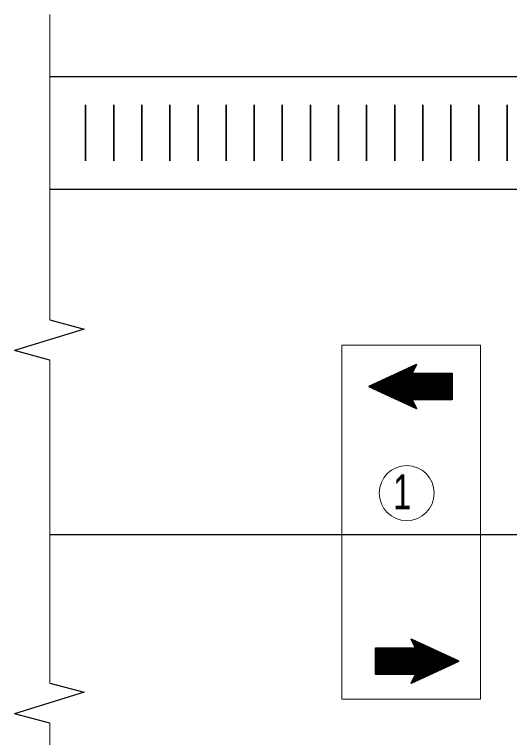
# Model space of a CAD drawing. Extents: x 290 to 799, y -237 to 274.
# Drawn here: x 478.63 to 499.78, y 173.11 to 203.98 of the extents above; entities that cross this region are included whole.
import ezdxf

# ---------------------------------------------------------------- set-up
doc = ezdxf.new("R2010")
doc.units = 0
doc.header["$LTSCALE"] = 0.52
doc.layers.add('1', color=7, linetype='Continuous', lineweight=13)
doc.layers.add('36', color=7, linetype='Continuous', lineweight=35)

msp = doc.modelspace()

# ---------------------------------------------------------------- linework, layer by layer
at = {"layer": '1'}
for p, q in [((480.1462, 190.9433), (480.1462, 203.9828)), ((480.1462, 175.4337), (480.1462, 189.229)), ((480.1462, 173.7193), (480.1462, 153.7252))]:
    msp.add_line(p, q, dxfattribs=at)
at = {"layer": '1', "lineweight": 25}
for p, q in [((480.1462, 189.229), (478.6347, 189.6323)), ((495.7683, 188.9528), (495.6688, 188.9528)), ((495.7783, 188.9719), (495.7104, 188.9719)), ((495.7864, 188.9873), (495.7438, 188.9873)), ((495.7945, 189.0027), (495.7773, 189.0027)), ((495.604, 188.6398), (494.9888, 188.6398)), ((495.6121, 188.6553), (495.0221, 188.6553)), ((495.6201, 188.6706), (495.0556, 188.6706)), ((495.6282, 188.6859), (495.0888, 188.6859)), ((495.6373, 188.7033), (495.1264, 188.7033)), ((495.6463, 188.7205), (495.1639, 188.7205)), ((495.6564, 188.7397), (495.2058, 188.7397)), ((495.6665, 188.7588), (495.2473, 188.7588)), ((495.6746, 188.7743), (495.2808, 188.7743)), ((495.6827, 188.7896), (495.3143, 188.7896)), ((495.6907, 188.8049), (495.3476, 188.8049)), ((495.6988, 188.8203), (495.3809, 188.8203)), ((495.7068, 188.8356), (495.4143, 188.8356)), ((495.7159, 188.8529), (495.4518, 188.8529)), ((495.724, 188.8683), (495.4852, 188.8683)), ((495.7321, 188.8836), (495.5186, 188.8836)), ((495.7401, 188.899), (495.5519, 188.899)), ((495.7491, 188.9163), (495.5896, 188.9163)), ((495.7582, 188.9335), (495.627, 188.9335)), ((497.3377, 188.6398), (495.9413, 188.6398)), ((497.3351, 188.3328), (494.3213, 188.3328)), ((497.3352, 188.3481), (494.3547, 188.3481)), ((497.3353, 188.3635), (494.3881, 188.3635)), ((497.3354, 188.3788), (494.4214, 188.3788)), ((497.3356, 188.3943), (494.4548, 188.3943)), ((497.3358, 188.4095), (494.4882, 188.4095)), ((497.3358, 188.4268), (494.5258, 188.4268)), ((497.336, 188.4422), (494.5591, 188.4422)), ((497.3361, 188.4575), (494.5925, 188.4575)), ((497.3363, 188.4728), (494.6258, 188.4728)), ((497.3363, 188.4902), (494.6634, 188.4902)), ((497.3365, 188.5074), (494.7008, 188.5074)), ((497.3367, 188.5266), (494.7426, 188.5266)), ((497.3368, 188.5458), (494.7843, 188.5458)), ((497.337, 188.5612), (494.8178, 188.5612)), ((497.3371, 188.5765), (494.8512, 188.5765)), ((497.3373, 188.5918), (494.8845, 188.5918)), ((497.3374, 188.6073), (494.9179, 188.6073)), ((497.3375, 188.6226), (494.9513, 188.6226)), ((497.3331, 188.1005), (493.8166, 188.1005)), ((497.3329, 188.0813), (493.8303, 188.0813)), ((497.3333, 188.1198), (493.8582, 188.1198)), ((497.3328, 188.064), (493.867, 188.064)), ((497.3333, 188.1351), (493.8916, 188.1351)), ((497.3326, 188.0468), (493.9039, 188.0468)), ((497.3335, 188.1505), (493.9251, 188.1505)), ((497.3325, 188.0314), (493.9366, 188.0314)), ((497.3336, 188.1658), (493.9583, 188.1658)), ((497.3338, 188.1812), (493.9918, 188.1812)), ((497.3338, 188.1965), (494.0251, 188.1965)), ((497.3341, 188.2138), (494.0628, 188.2138)), ((497.3342, 188.2291), (494.096, 188.2291)), ((497.3343, 188.2445), (494.1294, 188.2445)), ((497.3344, 188.2598), (494.1628, 188.2598)), ((497.3346, 188.2771), (494.2003, 188.2771)), ((497.3348, 188.2943), (494.2378, 188.2943)), ((497.3348, 188.3136), (494.2796, 188.3136)), ((497.3323, 188.016), (493.9693, 188.016)), ((497.3322, 188.0008), (494.002, 188.0008)), ((497.3321, 187.9834), (494.0388, 187.9834)), ((497.3319, 187.9681), (494.0716, 187.9681)), ((497.3318, 187.9528), (494.1043, 187.9528)), ((497.3317, 187.9374), (494.137, 187.9374)), ((497.3316, 187.922), (494.1698, 187.922)), ((497.3314, 187.9067), (494.2026, 187.9067)), ((497.3313, 187.8875), (494.2433, 187.8875)), ((497.3311, 187.8683), (494.2843, 187.8683)), ((497.3309, 187.851), (494.3211, 187.851)), ((497.3308, 187.8338), (494.358, 187.8338)), ((497.3307, 187.8184), (494.3907, 187.8184)), ((497.3305, 187.803), (494.4234, 187.803)), ((497.3303, 187.7877), (494.4561, 187.7877)), ((497.3303, 187.7704), (494.4929, 187.7704)), ((497.3301, 187.755), (494.5256, 187.755)), ((497.33, 187.7397), (494.5583, 187.7397)), ((497.3298, 187.7243), (494.5911, 187.7243)), ((497.3298, 187.709), (494.6238, 187.709)), ((497.3296, 187.6936), (494.6566, 187.6936)), ((497.3294, 187.6744), (494.6974, 187.6744)), ((497.3293, 187.6553), (494.7384, 187.6553)), ((497.3291, 187.638), (494.7752, 187.638)), ((497.329, 187.6207), (494.8121, 187.6207)), ((497.3288, 187.6053), (494.8448, 187.6053)), ((497.3287, 187.59), (494.8775, 187.59)), ((497.3286, 187.5747), (494.9102, 187.5747)), ((497.3284, 187.5573), (494.947, 187.5573)), ((495.8179, 187.542), (494.9797, 187.542)), ((495.6369, 187.5267), (495.0124, 187.5267)), ((495.6431, 187.5113), (495.0451, 187.5113)), ((495.6492, 187.4959), (495.0778, 187.4959)), ((495.6553, 187.4805), (495.1107, 187.4805)), ((495.6631, 187.4614), (495.1516, 187.4614)), ((495.6708, 187.4422), (495.1925, 187.4422)), ((495.6777, 187.4249), (495.2293, 187.4249)), ((495.6846, 187.4076), (495.2661, 187.4076)), ((495.6907, 187.3923), (495.2988, 187.3923)), ((495.6968, 187.3769), (495.3316, 187.3769)), ((495.703, 187.3616), (495.3643, 187.3616)), ((495.7099, 187.3443), (495.4011, 187.3443)), ((495.7161, 187.329), (495.4338, 187.329)), ((495.7222, 187.3136), (495.4666, 187.3136)), ((495.7283, 187.2983), (495.4992, 187.2983)), ((495.7345, 187.2829), (495.532, 187.2829)), ((495.7406, 187.2675), (495.5648, 187.2675)), ((495.7483, 187.2483), (495.6056, 187.2483)), ((495.756, 187.2291), (495.6466, 187.2291)), ((495.7628, 187.2118), (495.6833, 187.2118)), ((495.7698, 187.1946), (495.7203, 187.1946)), ((495.7759, 187.1793), (495.7528, 187.1793)), ((495.6096, 177.2862), (495.6327, 177.2862)), ((495.6157, 177.2708), (495.6653, 177.2708)), ((495.6227, 177.2536), (495.7022, 177.2536)), ((495.6295, 177.2363), (495.7389, 177.2363)), ((495.6372, 177.2171), (495.7799, 177.2171)), ((494.0571, 176.9081), (496.4385, 176.9081)), ((495.5676, 176.9234), (496.4058, 176.9234)), ((495.6449, 177.1979), (495.8208, 177.1979)), ((495.651, 177.1825), (495.8535, 177.1825)), ((495.6572, 177.1672), (495.8863, 177.1672)), ((495.6633, 177.1518), (495.9189, 177.1518)), ((495.6694, 177.1364), (495.9518, 177.1364)), ((495.6756, 177.1212), (495.9844, 177.1212)), ((495.6825, 177.1038), (496.0213, 177.1038)), ((495.6887, 177.0885), (496.0539, 177.0885)), ((495.6948, 177.0732), (496.0867, 177.0732)), ((495.7009, 177.0578), (496.1194, 177.0578)), ((495.7078, 177.0405), (496.1563, 177.0405)), ((495.7148, 177.0233), (496.193, 177.0233)), ((495.7224, 177.004), (496.2339, 177.004)), ((495.7302, 176.9849), (496.2748, 176.9849)), ((495.7363, 176.9695), (496.3077, 176.9695)), ((495.7424, 176.9542), (496.3404, 176.9542)), ((495.7486, 176.9388), (496.3731, 176.9388)), ((494.0544, 176.5972), (497.1012, 176.5972)), ((494.0546, 176.6144), (497.0644, 176.6144)), ((494.0547, 176.6317), (497.0275, 176.6317)), ((494.0548, 176.647), (496.9948, 176.647)), ((494.055, 176.6624), (496.9621, 176.6624)), ((494.0552, 176.6778), (496.9294, 176.6778)), ((494.0553, 176.695), (496.8926, 176.695)), ((494.0554, 176.7104), (496.8599, 176.7104)), ((494.0555, 176.7258), (496.8272, 176.7258)), ((494.0557, 176.7411), (496.7944, 176.7411)), ((494.0558, 176.7564), (496.7617, 176.7564)), ((494.0559, 176.7718), (496.7289, 176.7718)), ((494.0561, 176.791), (496.6881, 176.791)), ((494.0563, 176.8102), (496.6471, 176.8102)), ((494.0564, 176.8274), (496.6103, 176.8274)), ((494.0565, 176.8448), (496.5734, 176.8448)), ((494.0567, 176.8601), (496.5408, 176.8601)), ((494.0568, 176.8754), (496.508, 176.8754)), ((494.0569, 176.8908), (496.4753, 176.8908)), ((494.0519, 176.2997), (497.4272, 176.2997)), ((494.052, 176.3149), (497.4604, 176.3149)), ((494.0522, 176.3303), (497.4939, 176.3303)), ((494.0523, 176.3457), (497.5273, 176.3457)), ((494.0524, 176.3649), (497.5689, 176.3649)), ((494.0526, 176.3842), (497.5553, 176.3842)), ((494.0528, 176.4014), (497.5185, 176.4014)), ((494.0529, 176.4187), (497.4816, 176.4187)), ((494.053, 176.434), (497.4489, 176.434)), ((494.0532, 176.4494), (497.4162, 176.4494)), ((494.0533, 176.4647), (497.3835, 176.4647)), ((494.0534, 176.482), (497.3467, 176.482)), ((494.0536, 176.4973), (497.3139, 176.4973)), ((494.0537, 176.5127), (497.2812, 176.5127)), ((494.0538, 176.528), (497.2485, 176.528)), ((494.0539, 176.5434), (497.2158, 176.5434)), ((494.0541, 176.5588), (497.1829, 176.5588)), ((494.0543, 176.5779), (497.1422, 176.5779)), ((494.0493, 175.9926), (496.7597, 175.9926)), ((494.0494, 176.0079), (496.793, 176.0079)), ((494.0495, 176.0233), (496.8264, 176.0233)), ((494.0497, 176.0386), (496.8598, 176.0386)), ((494.0498, 176.0559), (496.8973, 176.0559)), ((494.0499, 176.0712), (496.9307, 176.0712)), ((494.0501, 176.0866), (496.9641, 176.0866)), ((494.0502, 176.1019), (496.9974, 176.1019)), ((494.0503, 176.1173), (497.0308, 176.1173)), ((494.0504, 176.1327), (497.0642, 176.1327)), ((494.0507, 176.1518), (497.1059, 176.1518)), ((494.0508, 176.1711), (497.1477, 176.1711)), ((494.0509, 176.1883), (497.1852, 176.1883)), ((494.0511, 176.2057), (497.2228, 176.2057)), ((494.0512, 176.2209), (497.2561, 176.2209)), ((494.0513, 176.2363), (497.2895, 176.2363)), ((494.0514, 176.2517), (497.3228, 176.2517)), ((494.0517, 176.2689), (497.3604, 176.2689)), ((494.0518, 176.2843), (497.3937, 176.2843)), ((494.0478, 175.8256), (495.4442, 175.8256)), ((494.048, 175.8428), (496.4343, 175.8428)), ((494.0481, 175.8582), (496.4676, 175.8582)), ((494.0483, 175.8736), (496.501, 175.8736)), ((494.0484, 175.8889), (496.5343, 175.8889)), ((494.0485, 175.9043), (496.5678, 175.9043)), ((494.0487, 175.9197), (496.6012, 175.9197)), ((494.0488, 175.9388), (496.6429, 175.9388)), ((494.049, 175.958), (496.6847, 175.958)), ((494.0492, 175.9753), (496.7221, 175.9753)), ((495.7028, 175.6758), (496.0713, 175.6758)), ((495.7109, 175.6912), (496.1047, 175.6912)), ((495.719, 175.7066), (496.1382, 175.7066)), ((495.7291, 175.7258), (496.1798, 175.7258)), ((495.7392, 175.7449), (496.2216, 175.7449)), ((495.7482, 175.7622), (496.2591, 175.7622)), ((495.7573, 175.7795), (496.2967, 175.7795)), ((495.7654, 175.7948), (496.3299, 175.7948)), ((495.7734, 175.8102), (496.3634, 175.8102)), ((495.7815, 175.8256), (496.3967, 175.8256)), ((495.591, 175.4628), (495.6083, 175.4628)), ((495.5991, 175.4782), (495.6417, 175.4782)), ((495.6072, 175.4935), (495.6751, 175.4935)), ((495.6172, 175.5127), (495.7167, 175.5127)), ((495.6273, 175.5319), (495.7585, 175.5319)), ((495.6364, 175.5492), (495.7959, 175.5492)), ((495.6454, 175.5664), (495.8336, 175.5664)), ((495.6534, 175.5818), (495.8669, 175.5818)), ((495.6615, 175.5972), (495.9003, 175.5972)), ((495.6696, 175.6125), (495.9337, 175.6125)), ((495.6787, 175.6298), (495.9713, 175.6298)), ((495.6868, 175.6452), (496.0046, 175.6452)), ((495.6948, 175.6605), (496.0379, 175.6605)), ((480.1462, 173.7193), (478.6347, 174.1227))]:
    msp.add_line(p, q, dxfattribs=at)
for points in [[(480.1462, 190.9433), (481.611, 190.5525), (478.6347, 189.6323)], [(480.1462, 175.4337), (481.611, 175.0428), (478.6347, 174.1227)]]:
    msp.add_lwpolyline(points, dxfattribs=at)
at = {"layer": '1'}
msp.add_lwpolyline([(498.5437, 174.7512), (492.6172, 174.7512), (492.6172, 189.862), (498.5437, 189.862)], close=True, dxfattribs=at)
at = {"layer": '1', "lineweight": 35}
for points in [[(497.3283, 187.5223), (497.3283, 188.6474), (495.6124, 188.6474), (495.8093, 189.0318), (493.7747, 188.0943)], [(497.3283, 188.6662), (497.3283, 187.541), (495.6124, 187.541), (495.8093, 187.1565), (493.7747, 188.0943)], [(494.0572, 175.7993), (494.0572, 176.9244), (495.7731, 176.9244), (495.5762, 177.3089), (497.6108, 176.3712)], [(494.0572, 176.9432), (494.0572, 175.818), (495.7731, 175.818), (495.5762, 175.4336), (497.6108, 176.3712)]]:
    msp.add_lwpolyline(points, dxfattribs=at)
at = {"layer": '1'}
msp.add_circle((495.3878, 183.547), 1.1747, dxfattribs=at)
at = {"layer": '36', "lineweight": 25}
for p, q in [((480.1462, 201.3288), (540.652, 201.3288)), ((480.1462, 196.5288), (540.652, 196.5288)), ((480.1462, 181.7741), (561.6022, 181.7741))]:
    msp.add_line(p, q, dxfattribs=at)
at = {"layer": '36'}
for p, q in [((481.6743, 200.1288), (481.6743, 197.7288)), ((482.8743, 200.1288), (482.8743, 197.7288)), ((484.0743, 200.1288), (484.0743, 197.7288)), ((485.2743, 200.1288), (485.2743, 197.7288)), ((486.4743, 200.1288), (486.4743, 197.7288)), ((487.6743, 200.1288), (487.6743, 197.7288)), ((488.8743, 200.1288), (488.8743, 197.7288)), ((490.0743, 200.1288), (490.0743, 197.7288)), ((491.2743, 200.1288), (491.2743, 197.7288)), ((492.4743, 200.1288), (492.4743, 197.7288)), ((493.6743, 200.1288), (493.6743, 197.7288)), ((494.8743, 200.1288), (494.8743, 197.7288)), ((496.0743, 200.1288), (496.0743, 197.7288)), ((497.2743, 200.1288), (497.2743, 197.7288)), ((498.4743, 200.1288), (498.4743, 197.7288)), ((499.6743, 200.1288), (499.6743, 197.7288))]:
    msp.add_line(p, q, dxfattribs=at)

# ---------------------------------------------------------------- texts
at = {"layer": '1', "width": 0.7}
msp.add_text('1', height=1.5, dxfattribs=at).set_placement((494.8077, 182.8504))

doc.saveas('drawing.dxf')
